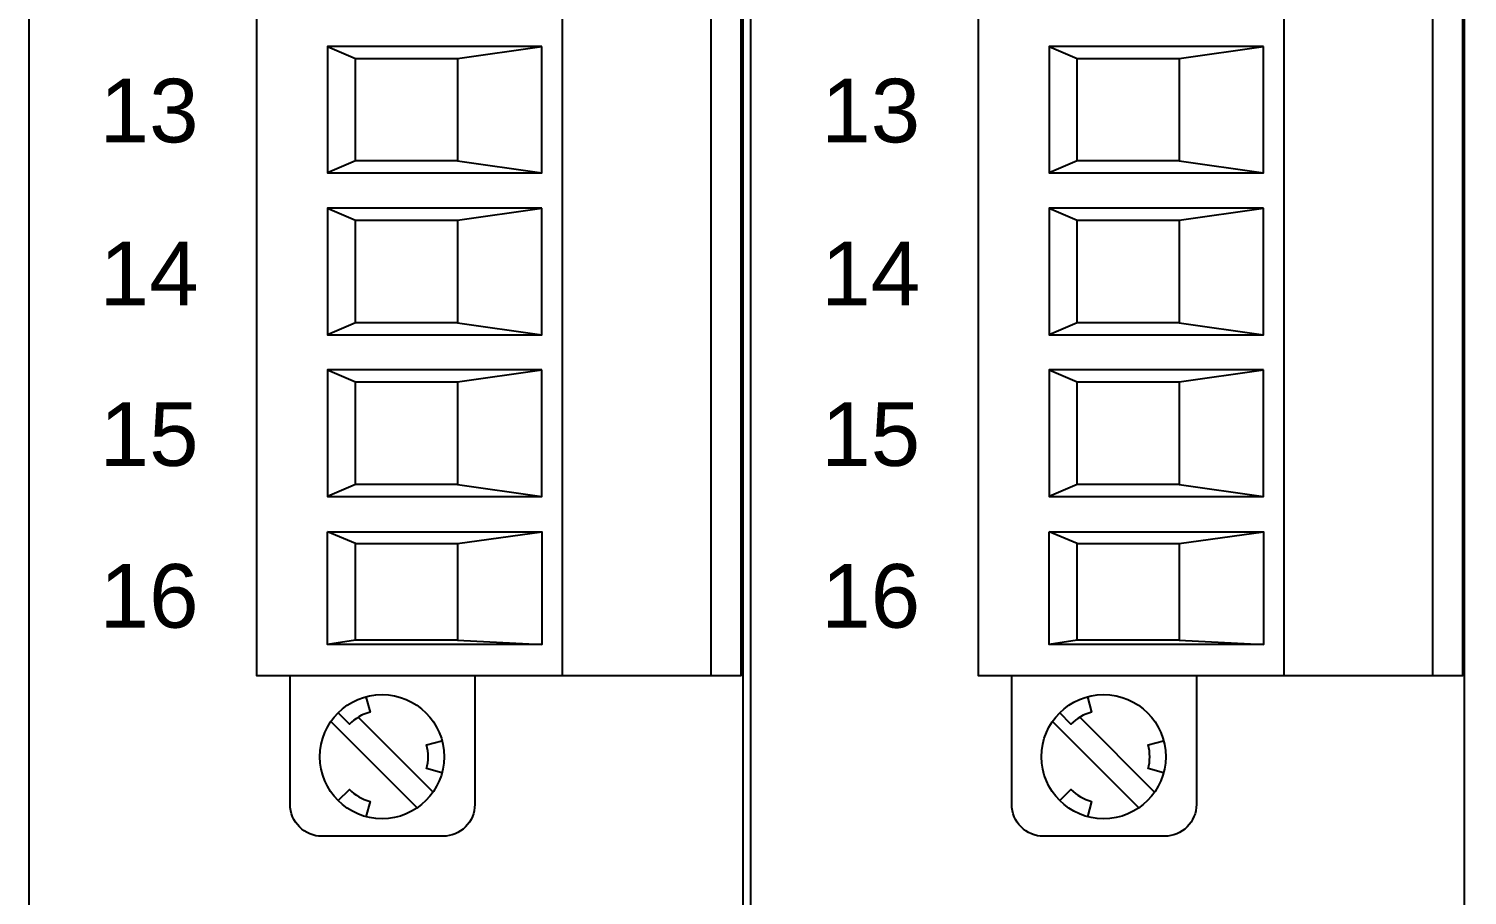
# Model space of a CAD drawing. Extents: x 1 to 47, y 1 to 35.
# Drawn here: x 35.821 to 37.599, y 12.353 to 13.424 of the extents above; entities that cross this region are included whole.
import ezdxf

# ---------------------------------------------------------------- set-up
doc = ezdxf.new("R2010")
doc.units = 0
doc.header["$MEASUREMENT"] = 0
for name, color, linetype in [('9_04__3__63_UNIVERSAL_BINA', 7, 'CONTINUOUS'), ('9_05__4__84_UNIVERSAL_BINA', 7, 'CONTINUOUS'), ('9_07__6__21_UNIVERSAL_BINA', 7, 'CONTINUOUS'), ('9_08__7__21_UNIVERSAL_BINA', 7, 'CONTINUOUS'), ('9_09__8__42_UNIVERSAL_BINA', 7, 'CONTINUOUS'), ('9_10__9__42_UNIVERSAL_BINA', 7, 'CONTINUOUS'), ('9_11__A__63_UNIVERSAL_BINA', 7, 'CONTINUOUS'), ('9_14__D__36_ELECTROMECHANI', 7, 'CONTINUOUS'), ('9_15__E__48_ELECTROMECHANI', 7, 'CONTINUOUS')]:
    doc.layers.add(name, color=color, linetype=linetype)
doc.styles.add('ARIAL', font='arial.ttf')

msp = doc.modelspace()

# ---------------------------------------------------------------- linework, layer by layer
at = {"layer": '9_04__3__63_UNIVERSAL_BINA'}
for points in [[(37.5955, 10.1348), (37.5955, 16.7075, -0.409111), (37.6729, 16.7863), (37.7726, 16.788, 0.409111), (37.881, 16.8982), (37.881, 17.0097, 0.404026), (37.843, 17.049), (37.438, 17.0632), (37.036, 17.0491, 0.404026), (36.998, 17.0098), (36.998, 16.8972, -0.409111), (36.8819, 16.7791), (36.7899, 16.7775, 0.409111), (36.7125, 16.6987), (36.7125, 10.1436, 0.409111)], [(37.2639, 12.6239), (37.2639, 12.4648, -0.414214), (37.2246, 12.4255), (37.075, 12.4255, -0.414214), (37.0356, 12.4648), (37.0356, 12.6239)], [(37.1293, 12.598), (37.1344, 12.579, 0.131652), (37.1088, 12.5642), (37.0949, 12.5782)], [(37.2233, 12.504), (37.2043, 12.5091, 0.131652), (37.2043, 12.5387), (37.2233, 12.5437)], [(37.0949, 12.4696), (37.1088, 12.4835, 0.131652), (37.1344, 12.4687), (37.1293, 12.4497)]]:
    msp.add_lwpolyline(points, format="xyb", dxfattribs=at)
for points in [[(37.5929, 14.2239), (37.5929, 12.6239), (36.9945, 12.6239), (36.9945, 14.2239)], [(37.3468, 13.4021), (37.0817, 13.4021), (37.0817, 13.2456), (37.3468, 13.2456)], [(37.1165, 13.3873), (37.2425, 13.3873), (37.2425, 13.2605), (37.1165, 13.2605)], [(37.3468, 13.2021), (37.0817, 13.2021), (37.0817, 13.0456), (37.3468, 13.0456)], [(37.1165, 13.1873), (37.2425, 13.1873), (37.2425, 13.0605), (37.1165, 13.0605)], [(37.3468, 13.0021), (37.0817, 13.0021), (37.0817, 12.8456), (37.3468, 12.8456)], [(37.1165, 12.9873), (37.2425, 12.9873), (37.2425, 12.8605), (37.1165, 12.8605)], [(37.0817, 12.8021), (37.3468, 12.8021), (37.3468, 12.6625), (37.0817, 12.6625)], [(37.1165, 12.7873), (37.2425, 12.7873), (37.2425, 12.6678), (37.1165, 12.6678)]]:
    msp.add_lwpolyline(points, close=True, dxfattribs=at)
for points in [[(37.3724, 12.6239), (37.3724, 14.2239)], [(37.5556, 14.2239), (37.5556, 12.6239)], [(37.0817, 13.4021), (37.1165, 13.3873)], [(37.2425, 13.3873), (37.3468, 13.4021)], [(37.1165, 13.2605), (37.0817, 13.2456)], [(37.2425, 13.2605), (37.3468, 13.2456)], [(37.0817, 13.2021), (37.1165, 13.1873)], [(37.2425, 13.1873), (37.3468, 13.2021)], [(37.1165, 13.0605), (37.0817, 13.0456)], [(37.2425, 13.0605), (37.3468, 13.0456)], [(37.0817, 13.0021), (37.1165, 12.9873)], [(37.2425, 12.9873), (37.3468, 13.0021)], [(37.1165, 12.8605), (37.0817, 12.8456)], [(37.2425, 12.8605), (37.3468, 12.8456)], [(37.1165, 12.7873), (37.0817, 12.8021)], [(37.2425, 12.7873), (37.3468, 12.8021)], [(37.1165, 12.6678), (37.0817, 12.6625)], [(37.2425, 12.6678), (37.3468, 12.6625)], [(37.1197, 12.5728), (37.2123, 12.4802)], [(37.1928, 12.4607), (37.086, 12.5675)]]:
    msp.add_lwpolyline(points, dxfattribs=at)
msp.add_circle((37.1492, 12.5239), 0.0768, dxfattribs=at)
at = {"layer": '9_05__4__84_UNIVERSAL_BINA'}
for points in [[(36.7035, 10.1348), (36.7035, 16.7075, -0.409111), (36.7809, 16.7863), (36.8806, 16.788, 0.409111), (36.989, 16.8982), (36.989, 17.0097, 0.404026), (36.951, 17.049), (36.546, 17.0632), (36.144, 17.0491, 0.404026), (36.106, 17.0098), (36.106, 16.8972, -0.409111), (35.9899, 16.7791), (35.8979, 16.7775, 0.409111), (35.8205, 16.6987), (35.8205, 10.1436, 0.409111)], [(37.5955, 10.1348), (37.5955, 16.7075, -0.409111), (37.6729, 16.7863), (37.7726, 16.788, 0.409111), (37.881, 16.8982), (37.881, 17.0097, 0.404026), (37.843, 17.049), (37.438, 17.0632), (37.036, 17.0491, 0.404026), (36.998, 17.0098), (36.998, 16.8972, -0.409111), (36.8819, 16.7791), (36.7899, 16.7775, 0.409111), (36.7125, 16.6987), (36.7125, 10.1436, 0.409111)], [(36.3719, 12.6239), (36.3719, 12.4648, -0.414214), (36.3326, 12.4255), (36.183, 12.4255, -0.414214), (36.1436, 12.4648), (36.1436, 12.6239)], [(37.2639, 12.6239), (37.2639, 12.4648, -0.414214), (37.2246, 12.4255), (37.075, 12.4255, -0.414214), (37.0356, 12.4648), (37.0356, 12.6239)], [(36.2373, 12.598), (36.2424, 12.579, 0.131652), (36.2168, 12.5642), (36.2029, 12.5782)], [(37.1293, 12.598), (37.1344, 12.579, 0.131652), (37.1088, 12.5642), (37.0949, 12.5782)], [(36.3313, 12.504), (36.3123, 12.5091, 0.131652), (36.3123, 12.5387), (36.3313, 12.5437)], [(37.2233, 12.504), (37.2043, 12.5091, 0.131652), (37.2043, 12.5387), (37.2233, 12.5437)], [(36.2029, 12.4696), (36.2168, 12.4835, 0.131652), (36.2424, 12.4687), (36.2373, 12.4497)], [(37.0949, 12.4696), (37.1088, 12.4835, 0.131652), (37.1344, 12.4687), (37.1293, 12.4497)]]:
    msp.add_lwpolyline(points, format="xyb", dxfattribs=at)
for points in [[(36.7009, 14.2239), (36.7009, 12.6239), (36.1025, 12.6239), (36.1025, 14.2239)], [(37.5929, 14.2239), (37.5929, 12.6239), (36.9945, 12.6239), (36.9945, 14.2239)], [(36.4548, 13.4021), (36.1897, 13.4021), (36.1897, 13.2456), (36.4548, 13.2456)], [(37.3468, 13.4021), (37.0817, 13.4021), (37.0817, 13.2456), (37.3468, 13.2456)], [(36.2245, 13.3873), (36.3505, 13.3873), (36.3505, 13.2605), (36.2245, 13.2605)], [(37.1165, 13.3873), (37.2425, 13.3873), (37.2425, 13.2605), (37.1165, 13.2605)], [(36.4548, 13.2021), (36.1897, 13.2021), (36.1897, 13.0456), (36.4548, 13.0456)], [(37.3468, 13.2021), (37.0817, 13.2021), (37.0817, 13.0456), (37.3468, 13.0456)], [(36.2245, 13.1873), (36.3505, 13.1873), (36.3505, 13.0605), (36.2245, 13.0605)], [(37.1165, 13.1873), (37.2425, 13.1873), (37.2425, 13.0605), (37.1165, 13.0605)], [(36.4548, 13.0021), (36.1897, 13.0021), (36.1897, 12.8456), (36.4548, 12.8456)], [(37.3468, 13.0021), (37.0817, 13.0021), (37.0817, 12.8456), (37.3468, 12.8456)], [(36.2245, 12.9873), (36.3505, 12.9873), (36.3505, 12.8605), (36.2245, 12.8605)], [(37.1165, 12.9873), (37.2425, 12.9873), (37.2425, 12.8605), (37.1165, 12.8605)], [(36.1897, 12.8021), (36.4548, 12.8021), (36.4548, 12.6625), (36.1897, 12.6625)], [(36.2245, 12.7873), (36.3505, 12.7873), (36.3505, 12.6678), (36.2245, 12.6678)], [(37.0817, 12.8021), (37.3468, 12.8021), (37.3468, 12.6625), (37.0817, 12.6625)], [(37.1165, 12.7873), (37.2425, 12.7873), (37.2425, 12.6678), (37.1165, 12.6678)]]:
    msp.add_lwpolyline(points, close=True, dxfattribs=at)
for points in [[(36.4804, 12.6239), (36.4804, 14.2239)], [(36.6636, 14.2239), (36.6636, 12.6239)], [(37.3724, 12.6239), (37.3724, 14.2239)], [(37.5556, 14.2239), (37.5556, 12.6239)], [(36.1897, 13.4021), (36.2245, 13.3873)], [(36.3505, 13.3873), (36.4548, 13.4021)], [(37.0817, 13.4021), (37.1165, 13.3873)], [(37.2425, 13.3873), (37.3468, 13.4021)], [(36.2245, 13.2605), (36.1897, 13.2456)], [(36.3505, 13.2605), (36.4548, 13.2456)], [(37.1165, 13.2605), (37.0817, 13.2456)], [(37.2425, 13.2605), (37.3468, 13.2456)], [(36.1897, 13.2021), (36.2245, 13.1873)], [(36.3505, 13.1873), (36.4548, 13.2021)], [(37.0817, 13.2021), (37.1165, 13.1873)], [(37.2425, 13.1873), (37.3468, 13.2021)], [(36.2245, 13.0605), (36.1897, 13.0456)], [(36.3505, 13.0605), (36.4548, 13.0456)], [(37.1165, 13.0605), (37.0817, 13.0456)], [(37.2425, 13.0605), (37.3468, 13.0456)], [(36.1897, 13.0021), (36.2245, 12.9873)], [(36.3505, 12.9873), (36.4548, 13.0021)], [(37.0817, 13.0021), (37.1165, 12.9873)], [(37.2425, 12.9873), (37.3468, 13.0021)], [(36.2245, 12.8605), (36.1897, 12.8456)], [(36.3505, 12.8605), (36.4548, 12.8456)], [(37.1165, 12.8605), (37.0817, 12.8456)], [(37.2425, 12.8605), (37.3468, 12.8456)], [(36.2245, 12.7873), (36.1897, 12.8021)], [(36.3505, 12.7873), (36.4548, 12.8021)], [(37.1165, 12.7873), (37.0817, 12.8021)], [(37.2425, 12.7873), (37.3468, 12.8021)], [(36.2245, 12.6678), (36.1897, 12.6625)], [(36.3505, 12.6678), (36.4548, 12.6625)], [(37.1165, 12.6678), (37.0817, 12.6625)], [(37.2425, 12.6678), (37.3468, 12.6625)], [(36.2277, 12.5728), (36.3203, 12.4802)], [(37.1197, 12.5728), (37.2123, 12.4802)], [(36.3008, 12.4607), (36.194, 12.5675)], [(37.1928, 12.4607), (37.086, 12.5675)]]:
    msp.add_lwpolyline(points, dxfattribs=at)
for centre in [(36.2572, 12.5239), (37.1492, 12.5239)]:
    msp.add_circle(centre, 0.0768, dxfattribs=at)
at = {"layer": '9_07__6__21_UNIVERSAL_BINA'}
for points in [[(37.5955, 10.1348), (37.5955, 16.7075, -0.409111), (37.6729, 16.7863), (37.7726, 16.788, 0.409111), (37.881, 16.8982), (37.881, 17.0097, 0.404026), (37.843, 17.049), (37.438, 17.0632), (37.036, 17.0491, 0.404026), (36.998, 17.0098), (36.998, 16.8972, -0.409111), (36.8819, 16.7791), (36.7899, 16.7775, 0.409111), (36.7125, 16.6987), (36.7125, 10.1436, 0.409111)], [(37.2639, 12.6239), (37.2639, 12.4648, -0.414214), (37.2246, 12.4255), (37.075, 12.4255, -0.414214), (37.0356, 12.4648), (37.0356, 12.6239)], [(37.1293, 12.598), (37.1344, 12.579, 0.131652), (37.1088, 12.5642), (37.0949, 12.5782)], [(37.2233, 12.504), (37.2043, 12.5091, 0.131652), (37.2043, 12.5387), (37.2233, 12.5437)], [(37.0949, 12.4696), (37.1088, 12.4835, 0.131652), (37.1344, 12.4687), (37.1293, 12.4497)]]:
    msp.add_lwpolyline(points, format="xyb", dxfattribs=at)
for points in [[(37.5929, 14.2239), (37.5929, 12.6239), (36.9945, 12.6239), (36.9945, 14.2239)], [(37.3468, 13.4021), (37.0817, 13.4021), (37.0817, 13.2456), (37.3468, 13.2456)], [(37.1165, 13.3873), (37.2425, 13.3873), (37.2425, 13.2605), (37.1165, 13.2605)], [(37.3468, 13.2021), (37.0817, 13.2021), (37.0817, 13.0456), (37.3468, 13.0456)], [(37.1165, 13.1873), (37.2425, 13.1873), (37.2425, 13.0605), (37.1165, 13.0605)], [(37.3468, 13.0021), (37.0817, 13.0021), (37.0817, 12.8456), (37.3468, 12.8456)], [(37.1165, 12.9873), (37.2425, 12.9873), (37.2425, 12.8605), (37.1165, 12.8605)], [(37.0817, 12.8021), (37.3468, 12.8021), (37.3468, 12.6625), (37.0817, 12.6625)], [(37.1165, 12.7873), (37.2425, 12.7873), (37.2425, 12.6678), (37.1165, 12.6678)]]:
    msp.add_lwpolyline(points, close=True, dxfattribs=at)
for points in [[(37.3724, 12.6239), (37.3724, 14.2239)], [(37.5556, 14.2239), (37.5556, 12.6239)], [(37.0817, 13.4021), (37.1165, 13.3873)], [(37.2425, 13.3873), (37.3468, 13.4021)], [(37.1165, 13.2605), (37.0817, 13.2456)], [(37.2425, 13.2605), (37.3468, 13.2456)], [(37.0817, 13.2021), (37.1165, 13.1873)], [(37.2425, 13.1873), (37.3468, 13.2021)], [(37.1165, 13.0605), (37.0817, 13.0456)], [(37.2425, 13.0605), (37.3468, 13.0456)], [(37.0817, 13.0021), (37.1165, 12.9873)], [(37.2425, 12.9873), (37.3468, 13.0021)], [(37.1165, 12.8605), (37.0817, 12.8456)], [(37.2425, 12.8605), (37.3468, 12.8456)], [(37.1165, 12.7873), (37.0817, 12.8021)], [(37.2425, 12.7873), (37.3468, 12.8021)], [(37.1165, 12.6678), (37.0817, 12.6625)], [(37.2425, 12.6678), (37.3468, 12.6625)], [(37.1197, 12.5728), (37.2123, 12.4802)], [(37.1928, 12.4607), (37.086, 12.5675)]]:
    msp.add_lwpolyline(points, dxfattribs=at)
msp.add_circle((37.1492, 12.5239), 0.0768, dxfattribs=at)
at = {"layer": '9_08__7__21_UNIVERSAL_BINA'}
for points in [[(36.7035, 10.1348), (36.7035, 16.7075, -0.409111), (36.7809, 16.7863), (36.8806, 16.788, 0.409111), (36.989, 16.8982), (36.989, 17.0097, 0.404026), (36.951, 17.049), (36.546, 17.0632), (36.144, 17.0491, 0.404026), (36.106, 17.0098), (36.106, 16.8972, -0.409111), (35.9899, 16.7791), (35.8979, 16.7775, 0.409111), (35.8205, 16.6987), (35.8205, 10.1436, 0.409111)], [(37.5955, 10.1348), (37.5955, 16.7075, -0.409111), (37.6729, 16.7863), (37.7726, 16.788, 0.409111), (37.881, 16.8982), (37.881, 17.0097, 0.404026), (37.843, 17.049), (37.438, 17.0632), (37.036, 17.0491, 0.404026), (36.998, 17.0098), (36.998, 16.8972, -0.409111), (36.8819, 16.7791), (36.7899, 16.7775, 0.409111), (36.7125, 16.6987), (36.7125, 10.1436, 0.409111)], [(36.3719, 12.6239), (36.3719, 12.4648, -0.414214), (36.3326, 12.4255), (36.183, 12.4255, -0.414214), (36.1436, 12.4648), (36.1436, 12.6239)], [(37.2639, 12.6239), (37.2639, 12.4648, -0.414214), (37.2246, 12.4255), (37.075, 12.4255, -0.414214), (37.0356, 12.4648), (37.0356, 12.6239)], [(36.2373, 12.598), (36.2424, 12.579, 0.131652), (36.2168, 12.5642), (36.2029, 12.5782)], [(37.1293, 12.598), (37.1344, 12.579, 0.131652), (37.1088, 12.5642), (37.0949, 12.5782)], [(36.3313, 12.504), (36.3123, 12.5091, 0.131652), (36.3123, 12.5387), (36.3313, 12.5437)], [(37.2233, 12.504), (37.2043, 12.5091, 0.131652), (37.2043, 12.5387), (37.2233, 12.5437)], [(36.2029, 12.4696), (36.2168, 12.4835, 0.131652), (36.2424, 12.4687), (36.2373, 12.4497)], [(37.0949, 12.4696), (37.1088, 12.4835, 0.131652), (37.1344, 12.4687), (37.1293, 12.4497)]]:
    msp.add_lwpolyline(points, format="xyb", dxfattribs=at)
for points in [[(36.7009, 14.2239), (36.7009, 12.6239), (36.1025, 12.6239), (36.1025, 14.2239)], [(37.5929, 14.2239), (37.5929, 12.6239), (36.9945, 12.6239), (36.9945, 14.2239)], [(36.4548, 13.4021), (36.1897, 13.4021), (36.1897, 13.2456), (36.4548, 13.2456)], [(37.3468, 13.4021), (37.0817, 13.4021), (37.0817, 13.2456), (37.3468, 13.2456)], [(36.2245, 13.3873), (36.3505, 13.3873), (36.3505, 13.2605), (36.2245, 13.2605)], [(37.1165, 13.3873), (37.2425, 13.3873), (37.2425, 13.2605), (37.1165, 13.2605)], [(36.4548, 13.2021), (36.1897, 13.2021), (36.1897, 13.0456), (36.4548, 13.0456)], [(37.3468, 13.2021), (37.0817, 13.2021), (37.0817, 13.0456), (37.3468, 13.0456)], [(36.2245, 13.1873), (36.3505, 13.1873), (36.3505, 13.0605), (36.2245, 13.0605)], [(37.1165, 13.1873), (37.2425, 13.1873), (37.2425, 13.0605), (37.1165, 13.0605)], [(36.4548, 13.0021), (36.1897, 13.0021), (36.1897, 12.8456), (36.4548, 12.8456)], [(37.3468, 13.0021), (37.0817, 13.0021), (37.0817, 12.8456), (37.3468, 12.8456)], [(36.2245, 12.9873), (36.3505, 12.9873), (36.3505, 12.8605), (36.2245, 12.8605)], [(37.1165, 12.9873), (37.2425, 12.9873), (37.2425, 12.8605), (37.1165, 12.8605)], [(36.1897, 12.8021), (36.4548, 12.8021), (36.4548, 12.6625), (36.1897, 12.6625)], [(36.2245, 12.7873), (36.3505, 12.7873), (36.3505, 12.6678), (36.2245, 12.6678)], [(37.0817, 12.8021), (37.3468, 12.8021), (37.3468, 12.6625), (37.0817, 12.6625)], [(37.1165, 12.7873), (37.2425, 12.7873), (37.2425, 12.6678), (37.1165, 12.6678)]]:
    msp.add_lwpolyline(points, close=True, dxfattribs=at)
for points in [[(36.4804, 12.6239), (36.4804, 14.2239)], [(36.6636, 14.2239), (36.6636, 12.6239)], [(37.3724, 12.6239), (37.3724, 14.2239)], [(37.5556, 14.2239), (37.5556, 12.6239)], [(36.1897, 13.4021), (36.2245, 13.3873)], [(36.3505, 13.3873), (36.4548, 13.4021)], [(37.0817, 13.4021), (37.1165, 13.3873)], [(37.2425, 13.3873), (37.3468, 13.4021)], [(36.2245, 13.2605), (36.1897, 13.2456)], [(36.3505, 13.2605), (36.4548, 13.2456)], [(37.1165, 13.2605), (37.0817, 13.2456)], [(37.2425, 13.2605), (37.3468, 13.2456)], [(36.1897, 13.2021), (36.2245, 13.1873)], [(36.3505, 13.1873), (36.4548, 13.2021)], [(37.0817, 13.2021), (37.1165, 13.1873)], [(37.2425, 13.1873), (37.3468, 13.2021)], [(36.2245, 13.0605), (36.1897, 13.0456)], [(36.3505, 13.0605), (36.4548, 13.0456)], [(37.1165, 13.0605), (37.0817, 13.0456)], [(37.2425, 13.0605), (37.3468, 13.0456)], [(36.1897, 13.0021), (36.2245, 12.9873)], [(36.3505, 12.9873), (36.4548, 13.0021)], [(37.0817, 13.0021), (37.1165, 12.9873)], [(37.2425, 12.9873), (37.3468, 13.0021)], [(36.2245, 12.8605), (36.1897, 12.8456)], [(36.3505, 12.8605), (36.4548, 12.8456)], [(37.1165, 12.8605), (37.0817, 12.8456)], [(37.2425, 12.8605), (37.3468, 12.8456)], [(36.2245, 12.7873), (36.1897, 12.8021)], [(36.3505, 12.7873), (36.4548, 12.8021)], [(37.1165, 12.7873), (37.0817, 12.8021)], [(37.2425, 12.7873), (37.3468, 12.8021)], [(36.2245, 12.6678), (36.1897, 12.6625)], [(36.3505, 12.6678), (36.4548, 12.6625)], [(37.1165, 12.6678), (37.0817, 12.6625)], [(37.2425, 12.6678), (37.3468, 12.6625)], [(36.2277, 12.5728), (36.3203, 12.4802)], [(37.1197, 12.5728), (37.2123, 12.4802)], [(36.3008, 12.4607), (36.194, 12.5675)], [(37.1928, 12.4607), (37.086, 12.5675)]]:
    msp.add_lwpolyline(points, dxfattribs=at)
for centre in [(36.2572, 12.5239), (37.1492, 12.5239)]:
    msp.add_circle(centre, 0.0768, dxfattribs=at)
at = {"layer": '9_09__8__42_UNIVERSAL_BINA'}
for points in [[(37.5955, 10.1348), (37.5955, 16.7075, -0.409111), (37.6729, 16.7863), (37.7726, 16.788, 0.409111), (37.881, 16.8982), (37.881, 17.0097, 0.404026), (37.843, 17.049), (37.438, 17.0632), (37.036, 17.0491, 0.404026), (36.998, 17.0098), (36.998, 16.8972, -0.409111), (36.8819, 16.7791), (36.7899, 16.7775, 0.409111), (36.7125, 16.6987), (36.7125, 10.1436, 0.409111)], [(37.2639, 12.6239), (37.2639, 12.4648, -0.414214), (37.2246, 12.4255), (37.075, 12.4255, -0.414214), (37.0356, 12.4648), (37.0356, 12.6239)], [(37.1293, 12.598), (37.1344, 12.579, 0.131652), (37.1088, 12.5642), (37.0949, 12.5782)], [(37.2233, 12.504), (37.2043, 12.5091, 0.131652), (37.2043, 12.5387), (37.2233, 12.5437)], [(37.0949, 12.4696), (37.1088, 12.4835, 0.131652), (37.1344, 12.4687), (37.1293, 12.4497)]]:
    msp.add_lwpolyline(points, format="xyb", dxfattribs=at)
for points in [[(37.5929, 14.2239), (37.5929, 12.6239), (36.9945, 12.6239), (36.9945, 14.2239)], [(37.3468, 13.4021), (37.0817, 13.4021), (37.0817, 13.2456), (37.3468, 13.2456)], [(37.1165, 13.3873), (37.2425, 13.3873), (37.2425, 13.2605), (37.1165, 13.2605)], [(37.3468, 13.2021), (37.0817, 13.2021), (37.0817, 13.0456), (37.3468, 13.0456)], [(37.1165, 13.1873), (37.2425, 13.1873), (37.2425, 13.0605), (37.1165, 13.0605)], [(37.3468, 13.0021), (37.0817, 13.0021), (37.0817, 12.8456), (37.3468, 12.8456)], [(37.1165, 12.9873), (37.2425, 12.9873), (37.2425, 12.8605), (37.1165, 12.8605)], [(37.0817, 12.8021), (37.3468, 12.8021), (37.3468, 12.6625), (37.0817, 12.6625)], [(37.1165, 12.7873), (37.2425, 12.7873), (37.2425, 12.6678), (37.1165, 12.6678)]]:
    msp.add_lwpolyline(points, close=True, dxfattribs=at)
for points in [[(37.3724, 12.6239), (37.3724, 14.2239)], [(37.5556, 14.2239), (37.5556, 12.6239)], [(37.0817, 13.4021), (37.1165, 13.3873)], [(37.2425, 13.3873), (37.3468, 13.4021)], [(37.1165, 13.2605), (37.0817, 13.2456)], [(37.2425, 13.2605), (37.3468, 13.2456)], [(37.0817, 13.2021), (37.1165, 13.1873)], [(37.2425, 13.1873), (37.3468, 13.2021)], [(37.1165, 13.0605), (37.0817, 13.0456)], [(37.2425, 13.0605), (37.3468, 13.0456)], [(37.0817, 13.0021), (37.1165, 12.9873)], [(37.2425, 12.9873), (37.3468, 13.0021)], [(37.1165, 12.8605), (37.0817, 12.8456)], [(37.2425, 12.8605), (37.3468, 12.8456)], [(37.1165, 12.7873), (37.0817, 12.8021)], [(37.2425, 12.7873), (37.3468, 12.8021)], [(37.1165, 12.6678), (37.0817, 12.6625)], [(37.2425, 12.6678), (37.3468, 12.6625)], [(37.1197, 12.5728), (37.2123, 12.4802)], [(37.1928, 12.4607), (37.086, 12.5675)]]:
    msp.add_lwpolyline(points, dxfattribs=at)
msp.add_circle((37.1492, 12.5239), 0.0768, dxfattribs=at)
at = {"layer": '9_10__9__42_UNIVERSAL_BINA'}
for points in [[(36.7035, 10.1348), (36.7035, 16.7075, -0.409111), (36.7809, 16.7863), (36.8806, 16.788, 0.409111), (36.989, 16.8982), (36.989, 17.0097, 0.404026), (36.951, 17.049), (36.546, 17.0632), (36.144, 17.0491, 0.404026), (36.106, 17.0098), (36.106, 16.8972, -0.409111), (35.9899, 16.7791), (35.8979, 16.7775, 0.409111), (35.8205, 16.6987), (35.8205, 10.1436, 0.409111)], [(37.5955, 10.1348), (37.5955, 16.7075, -0.409111), (37.6729, 16.7863), (37.7726, 16.788, 0.409111), (37.881, 16.8982), (37.881, 17.0097, 0.404026), (37.843, 17.049), (37.438, 17.0632), (37.036, 17.0491, 0.404026), (36.998, 17.0098), (36.998, 16.8972, -0.409111), (36.8819, 16.7791), (36.7899, 16.7775, 0.409111), (36.7125, 16.6987), (36.7125, 10.1436, 0.409111)], [(36.3719, 12.6239), (36.3719, 12.4648, -0.414214), (36.3326, 12.4255), (36.183, 12.4255, -0.414214), (36.1436, 12.4648), (36.1436, 12.6239)], [(37.2639, 12.6239), (37.2639, 12.4648, -0.414214), (37.2246, 12.4255), (37.075, 12.4255, -0.414214), (37.0356, 12.4648), (37.0356, 12.6239)], [(36.2373, 12.598), (36.2424, 12.579, 0.131652), (36.2168, 12.5642), (36.2029, 12.5782)], [(37.1293, 12.598), (37.1344, 12.579, 0.131652), (37.1088, 12.5642), (37.0949, 12.5782)], [(36.3313, 12.504), (36.3123, 12.5091, 0.131652), (36.3123, 12.5387), (36.3313, 12.5437)], [(37.2233, 12.504), (37.2043, 12.5091, 0.131652), (37.2043, 12.5387), (37.2233, 12.5437)], [(36.2029, 12.4696), (36.2168, 12.4835, 0.131652), (36.2424, 12.4687), (36.2373, 12.4497)], [(37.0949, 12.4696), (37.1088, 12.4835, 0.131652), (37.1344, 12.4687), (37.1293, 12.4497)]]:
    msp.add_lwpolyline(points, format="xyb", dxfattribs=at)
for points in [[(36.7009, 14.2239), (36.7009, 12.6239), (36.1025, 12.6239), (36.1025, 14.2239)], [(37.5929, 14.2239), (37.5929, 12.6239), (36.9945, 12.6239), (36.9945, 14.2239)], [(36.4548, 13.4021), (36.1897, 13.4021), (36.1897, 13.2456), (36.4548, 13.2456)], [(37.3468, 13.4021), (37.0817, 13.4021), (37.0817, 13.2456), (37.3468, 13.2456)], [(36.2245, 13.3873), (36.3505, 13.3873), (36.3505, 13.2605), (36.2245, 13.2605)], [(37.1165, 13.3873), (37.2425, 13.3873), (37.2425, 13.2605), (37.1165, 13.2605)], [(36.4548, 13.2021), (36.1897, 13.2021), (36.1897, 13.0456), (36.4548, 13.0456)], [(37.3468, 13.2021), (37.0817, 13.2021), (37.0817, 13.0456), (37.3468, 13.0456)], [(36.2245, 13.1873), (36.3505, 13.1873), (36.3505, 13.0605), (36.2245, 13.0605)], [(37.1165, 13.1873), (37.2425, 13.1873), (37.2425, 13.0605), (37.1165, 13.0605)], [(36.4548, 13.0021), (36.1897, 13.0021), (36.1897, 12.8456), (36.4548, 12.8456)], [(37.3468, 13.0021), (37.0817, 13.0021), (37.0817, 12.8456), (37.3468, 12.8456)], [(36.2245, 12.9873), (36.3505, 12.9873), (36.3505, 12.8605), (36.2245, 12.8605)], [(37.1165, 12.9873), (37.2425, 12.9873), (37.2425, 12.8605), (37.1165, 12.8605)], [(36.1897, 12.8021), (36.4548, 12.8021), (36.4548, 12.6625), (36.1897, 12.6625)], [(36.2245, 12.7873), (36.3505, 12.7873), (36.3505, 12.6678), (36.2245, 12.6678)], [(37.0817, 12.8021), (37.3468, 12.8021), (37.3468, 12.6625), (37.0817, 12.6625)], [(37.1165, 12.7873), (37.2425, 12.7873), (37.2425, 12.6678), (37.1165, 12.6678)]]:
    msp.add_lwpolyline(points, close=True, dxfattribs=at)
for points in [[(36.4804, 12.6239), (36.4804, 14.2239)], [(36.6636, 14.2239), (36.6636, 12.6239)], [(37.3724, 12.6239), (37.3724, 14.2239)], [(37.5556, 14.2239), (37.5556, 12.6239)], [(36.1897, 13.4021), (36.2245, 13.3873)], [(36.3505, 13.3873), (36.4548, 13.4021)], [(37.0817, 13.4021), (37.1165, 13.3873)], [(37.2425, 13.3873), (37.3468, 13.4021)], [(36.2245, 13.2605), (36.1897, 13.2456)], [(36.3505, 13.2605), (36.4548, 13.2456)], [(37.1165, 13.2605), (37.0817, 13.2456)], [(37.2425, 13.2605), (37.3468, 13.2456)], [(36.1897, 13.2021), (36.2245, 13.1873)], [(36.3505, 13.1873), (36.4548, 13.2021)], [(37.0817, 13.2021), (37.1165, 13.1873)], [(37.2425, 13.1873), (37.3468, 13.2021)], [(36.2245, 13.0605), (36.1897, 13.0456)], [(36.3505, 13.0605), (36.4548, 13.0456)], [(37.1165, 13.0605), (37.0817, 13.0456)], [(37.2425, 13.0605), (37.3468, 13.0456)], [(36.1897, 13.0021), (36.2245, 12.9873)], [(36.3505, 12.9873), (36.4548, 13.0021)], [(37.0817, 13.0021), (37.1165, 12.9873)], [(37.2425, 12.9873), (37.3468, 13.0021)], [(36.2245, 12.8605), (36.1897, 12.8456)], [(36.3505, 12.8605), (36.4548, 12.8456)], [(37.1165, 12.8605), (37.0817, 12.8456)], [(37.2425, 12.8605), (37.3468, 12.8456)], [(36.2245, 12.7873), (36.1897, 12.8021)], [(36.3505, 12.7873), (36.4548, 12.8021)], [(37.1165, 12.7873), (37.0817, 12.8021)], [(37.2425, 12.7873), (37.3468, 12.8021)], [(36.2245, 12.6678), (36.1897, 12.6625)], [(36.3505, 12.6678), (36.4548, 12.6625)], [(37.1165, 12.6678), (37.0817, 12.6625)], [(37.2425, 12.6678), (37.3468, 12.6625)], [(36.2277, 12.5728), (36.3203, 12.4802)], [(37.1197, 12.5728), (37.2123, 12.4802)], [(36.3008, 12.4607), (36.194, 12.5675)], [(37.1928, 12.4607), (37.086, 12.5675)]]:
    msp.add_lwpolyline(points, dxfattribs=at)
for centre in [(36.2572, 12.5239), (37.1492, 12.5239)]:
    msp.add_circle(centre, 0.0768, dxfattribs=at)
at = {"layer": '9_11__A__63_UNIVERSAL_BINA'}
for points in [[(36.7035, 10.1348), (36.7035, 16.7075, -0.409111), (36.7809, 16.7863), (36.8806, 16.788, 0.409111), (36.989, 16.8982), (36.989, 17.0097, 0.404026), (36.951, 17.049), (36.546, 17.0632), (36.144, 17.0491, 0.404026), (36.106, 17.0098), (36.106, 16.8972, -0.409111), (35.9899, 16.7791), (35.8979, 16.7775, 0.409111), (35.8205, 16.6987), (35.8205, 10.1436, 0.409111)], [(37.5955, 10.1348), (37.5955, 16.7075, -0.409111), (37.6729, 16.7863), (37.7726, 16.788, 0.409111), (37.881, 16.8982), (37.881, 17.0097, 0.404026), (37.843, 17.049), (37.438, 17.0632), (37.036, 17.0491, 0.404026), (36.998, 17.0098), (36.998, 16.8972, -0.409111), (36.8819, 16.7791), (36.7899, 16.7775, 0.409111), (36.7125, 16.6987), (36.7125, 10.1436, 0.409111)], [(36.3719, 12.6239), (36.3719, 12.4648, -0.414214), (36.3326, 12.4255), (36.183, 12.4255, -0.414214), (36.1436, 12.4648), (36.1436, 12.6239)], [(37.2639, 12.6239), (37.2639, 12.4648, -0.414214), (37.2246, 12.4255), (37.075, 12.4255, -0.414214), (37.0356, 12.4648), (37.0356, 12.6239)], [(36.2373, 12.598), (36.2424, 12.579, 0.131652), (36.2168, 12.5642), (36.2029, 12.5782)], [(37.1293, 12.598), (37.1344, 12.579, 0.131652), (37.1088, 12.5642), (37.0949, 12.5782)], [(36.3313, 12.504), (36.3123, 12.5091, 0.131652), (36.3123, 12.5387), (36.3313, 12.5437)], [(37.2233, 12.504), (37.2043, 12.5091, 0.131652), (37.2043, 12.5387), (37.2233, 12.5437)], [(36.2029, 12.4696), (36.2168, 12.4835, 0.131652), (36.2424, 12.4687), (36.2373, 12.4497)], [(37.0949, 12.4696), (37.1088, 12.4835, 0.131652), (37.1344, 12.4687), (37.1293, 12.4497)]]:
    msp.add_lwpolyline(points, format="xyb", dxfattribs=at)
for points in [[(36.7009, 14.2239), (36.7009, 12.6239), (36.1025, 12.6239), (36.1025, 14.2239)], [(37.5929, 14.2239), (37.5929, 12.6239), (36.9945, 12.6239), (36.9945, 14.2239)], [(36.4548, 13.4021), (36.1897, 13.4021), (36.1897, 13.2456), (36.4548, 13.2456)], [(37.3468, 13.4021), (37.0817, 13.4021), (37.0817, 13.2456), (37.3468, 13.2456)], [(36.2245, 13.3873), (36.3505, 13.3873), (36.3505, 13.2605), (36.2245, 13.2605)], [(37.1165, 13.3873), (37.2425, 13.3873), (37.2425, 13.2605), (37.1165, 13.2605)], [(36.4548, 13.2021), (36.1897, 13.2021), (36.1897, 13.0456), (36.4548, 13.0456)], [(37.3468, 13.2021), (37.0817, 13.2021), (37.0817, 13.0456), (37.3468, 13.0456)], [(36.2245, 13.1873), (36.3505, 13.1873), (36.3505, 13.0605), (36.2245, 13.0605)], [(37.1165, 13.1873), (37.2425, 13.1873), (37.2425, 13.0605), (37.1165, 13.0605)], [(36.4548, 13.0021), (36.1897, 13.0021), (36.1897, 12.8456), (36.4548, 12.8456)], [(37.3468, 13.0021), (37.0817, 13.0021), (37.0817, 12.8456), (37.3468, 12.8456)], [(36.2245, 12.9873), (36.3505, 12.9873), (36.3505, 12.8605), (36.2245, 12.8605)], [(37.1165, 12.9873), (37.2425, 12.9873), (37.2425, 12.8605), (37.1165, 12.8605)], [(36.1897, 12.8021), (36.4548, 12.8021), (36.4548, 12.6625), (36.1897, 12.6625)], [(36.2245, 12.7873), (36.3505, 12.7873), (36.3505, 12.6678), (36.2245, 12.6678)], [(37.0817, 12.8021), (37.3468, 12.8021), (37.3468, 12.6625), (37.0817, 12.6625)], [(37.1165, 12.7873), (37.2425, 12.7873), (37.2425, 12.6678), (37.1165, 12.6678)]]:
    msp.add_lwpolyline(points, close=True, dxfattribs=at)
for points in [[(36.4804, 12.6239), (36.4804, 14.2239)], [(36.6636, 14.2239), (36.6636, 12.6239)], [(37.3724, 12.6239), (37.3724, 14.2239)], [(37.5556, 14.2239), (37.5556, 12.6239)], [(36.1897, 13.4021), (36.2245, 13.3873)], [(36.3505, 13.3873), (36.4548, 13.4021)], [(37.0817, 13.4021), (37.1165, 13.3873)], [(37.2425, 13.3873), (37.3468, 13.4021)], [(36.2245, 13.2605), (36.1897, 13.2456)], [(36.3505, 13.2605), (36.4548, 13.2456)], [(37.1165, 13.2605), (37.0817, 13.2456)], [(37.2425, 13.2605), (37.3468, 13.2456)], [(36.1897, 13.2021), (36.2245, 13.1873)], [(36.3505, 13.1873), (36.4548, 13.2021)], [(37.0817, 13.2021), (37.1165, 13.1873)], [(37.2425, 13.1873), (37.3468, 13.2021)], [(36.2245, 13.0605), (36.1897, 13.0456)], [(36.3505, 13.0605), (36.4548, 13.0456)], [(37.1165, 13.0605), (37.0817, 13.0456)], [(37.2425, 13.0605), (37.3468, 13.0456)], [(36.1897, 13.0021), (36.2245, 12.9873)], [(36.3505, 12.9873), (36.4548, 13.0021)], [(37.0817, 13.0021), (37.1165, 12.9873)], [(37.2425, 12.9873), (37.3468, 13.0021)], [(36.2245, 12.8605), (36.1897, 12.8456)], [(36.3505, 12.8605), (36.4548, 12.8456)], [(37.1165, 12.8605), (37.0817, 12.8456)], [(37.2425, 12.8605), (37.3468, 12.8456)], [(36.2245, 12.7873), (36.1897, 12.8021)], [(36.3505, 12.7873), (36.4548, 12.8021)], [(37.1165, 12.7873), (37.0817, 12.8021)], [(37.2425, 12.7873), (37.3468, 12.8021)], [(36.2245, 12.6678), (36.1897, 12.6625)], [(36.3505, 12.6678), (36.4548, 12.6625)], [(37.1165, 12.6678), (37.0817, 12.6625)], [(37.2425, 12.6678), (37.3468, 12.6625)], [(36.2277, 12.5728), (36.3203, 12.4802)], [(37.1197, 12.5728), (37.2123, 12.4802)], [(36.3008, 12.4607), (36.194, 12.5675)], [(37.1928, 12.4607), (37.086, 12.5675)]]:
    msp.add_lwpolyline(points, dxfattribs=at)
for centre in [(36.2572, 12.5239), (37.1492, 12.5239)]:
    msp.add_circle(centre, 0.0768, dxfattribs=at)
at = {"layer": '9_14__D__36_ELECTROMECHANI'}
for points in [[(37.5955, 10.1348), (37.5955, 16.7075, -0.409111), (37.6729, 16.7863), (37.7726, 16.788, 0.409111), (37.881, 16.8982), (37.881, 17.0097, 0.404026), (37.843, 17.049), (37.438, 17.0632), (37.036, 17.0491, 0.404026), (36.998, 17.0098), (36.998, 16.8972, -0.409111), (36.8819, 16.7791), (36.7899, 16.7775, 0.409111), (36.7125, 16.6987), (36.7125, 10.1436, 0.409111)], [(37.2639, 12.6239), (37.2639, 12.4648, -0.414214), (37.2246, 12.4255), (37.075, 12.4255, -0.414214), (37.0356, 12.4648), (37.0356, 12.6239)], [(37.1293, 12.598), (37.1344, 12.579, 0.131652), (37.1088, 12.5642), (37.0949, 12.5782)], [(37.2233, 12.504), (37.2043, 12.5091, 0.131652), (37.2043, 12.5387), (37.2233, 12.5437)], [(37.0949, 12.4696), (37.1088, 12.4835, 0.131652), (37.1344, 12.4687), (37.1293, 12.4497)]]:
    msp.add_lwpolyline(points, format="xyb", dxfattribs=at)
for points in [[(37.5929, 14.2239), (37.5929, 12.6239), (36.9945, 12.6239), (36.9945, 14.2239)], [(37.3468, 13.4021), (37.0817, 13.4021), (37.0817, 13.2456), (37.3468, 13.2456)], [(37.1165, 13.3873), (37.2425, 13.3873), (37.2425, 13.2605), (37.1165, 13.2605)], [(37.3468, 13.2021), (37.0817, 13.2021), (37.0817, 13.0456), (37.3468, 13.0456)], [(37.1165, 13.1873), (37.2425, 13.1873), (37.2425, 13.0605), (37.1165, 13.0605)], [(37.3468, 13.0021), (37.0817, 13.0021), (37.0817, 12.8456), (37.3468, 12.8456)], [(37.1165, 12.9873), (37.2425, 12.9873), (37.2425, 12.8605), (37.1165, 12.8605)], [(37.0817, 12.8021), (37.3468, 12.8021), (37.3468, 12.6625), (37.0817, 12.6625)], [(37.1165, 12.7873), (37.2425, 12.7873), (37.2425, 12.6678), (37.1165, 12.6678)]]:
    msp.add_lwpolyline(points, close=True, dxfattribs=at)
for points in [[(37.3724, 12.6239), (37.3724, 14.2239)], [(37.5556, 14.2239), (37.5556, 12.6239)], [(37.0817, 13.4021), (37.1165, 13.3873)], [(37.2425, 13.3873), (37.3468, 13.4021)], [(37.1165, 13.2605), (37.0817, 13.2456)], [(37.2425, 13.2605), (37.3468, 13.2456)], [(37.0817, 13.2021), (37.1165, 13.1873)], [(37.2425, 13.1873), (37.3468, 13.2021)], [(37.1165, 13.0605), (37.0817, 13.0456)], [(37.2425, 13.0605), (37.3468, 13.0456)], [(37.0817, 13.0021), (37.1165, 12.9873)], [(37.2425, 12.9873), (37.3468, 13.0021)], [(37.1165, 12.8605), (37.0817, 12.8456)], [(37.2425, 12.8605), (37.3468, 12.8456)], [(37.1165, 12.7873), (37.0817, 12.8021)], [(37.2425, 12.7873), (37.3468, 12.8021)], [(37.1165, 12.6678), (37.0817, 12.6625)], [(37.2425, 12.6678), (37.3468, 12.6625)], [(37.1197, 12.5728), (37.2123, 12.4802)], [(37.1928, 12.4607), (37.086, 12.5675)]]:
    msp.add_lwpolyline(points, dxfattribs=at)
msp.add_circle((37.1492, 12.5239), 0.0768, dxfattribs=at)
at = {"layer": '9_15__E__48_ELECTROMECHANI'}
for points in [[(36.7035, 10.1348), (36.7035, 16.7075, -0.409111), (36.7809, 16.7863), (36.8806, 16.788, 0.409111), (36.989, 16.8982), (36.989, 17.0097, 0.404026), (36.951, 17.049), (36.546, 17.0632), (36.144, 17.0491, 0.404026), (36.106, 17.0098), (36.106, 16.8972, -0.409111), (35.9899, 16.7791), (35.8979, 16.7775, 0.409111), (35.8205, 16.6987), (35.8205, 10.1436, 0.409111)], [(37.5955, 10.1348), (37.5955, 16.7075, -0.409111), (37.6729, 16.7863), (37.7726, 16.788, 0.409111), (37.881, 16.8982), (37.881, 17.0097, 0.404026), (37.843, 17.049), (37.438, 17.0632), (37.036, 17.0491, 0.404026), (36.998, 17.0098), (36.998, 16.8972, -0.409111), (36.8819, 16.7791), (36.7899, 16.7775, 0.409111), (36.7125, 16.6987), (36.7125, 10.1436, 0.409111)], [(36.3719, 12.6239), (36.3719, 12.4648, -0.414214), (36.3326, 12.4255), (36.183, 12.4255, -0.414214), (36.1436, 12.4648), (36.1436, 12.6239)], [(37.2639, 12.6239), (37.2639, 12.4648, -0.414214), (37.2246, 12.4255), (37.075, 12.4255, -0.414214), (37.0356, 12.4648), (37.0356, 12.6239)], [(36.2373, 12.598), (36.2424, 12.579, 0.131652), (36.2168, 12.5642), (36.2029, 12.5782)], [(37.1293, 12.598), (37.1344, 12.579, 0.131652), (37.1088, 12.5642), (37.0949, 12.5782)], [(36.3313, 12.504), (36.3123, 12.5091, 0.131652), (36.3123, 12.5387), (36.3313, 12.5437)], [(37.2233, 12.504), (37.2043, 12.5091, 0.131652), (37.2043, 12.5387), (37.2233, 12.5437)], [(36.2029, 12.4696), (36.2168, 12.4835, 0.131652), (36.2424, 12.4687), (36.2373, 12.4497)], [(37.0949, 12.4696), (37.1088, 12.4835, 0.131652), (37.1344, 12.4687), (37.1293, 12.4497)]]:
    msp.add_lwpolyline(points, format="xyb", dxfattribs=at)
for points in [[(36.7009, 14.2239), (36.7009, 12.6239), (36.1025, 12.6239), (36.1025, 14.2239)], [(37.5929, 14.2239), (37.5929, 12.6239), (36.9945, 12.6239), (36.9945, 14.2239)], [(36.4548, 13.4021), (36.1897, 13.4021), (36.1897, 13.2456), (36.4548, 13.2456)], [(37.3468, 13.4021), (37.0817, 13.4021), (37.0817, 13.2456), (37.3468, 13.2456)], [(36.2245, 13.3873), (36.3505, 13.3873), (36.3505, 13.2605), (36.2245, 13.2605)], [(37.1165, 13.3873), (37.2425, 13.3873), (37.2425, 13.2605), (37.1165, 13.2605)], [(36.4548, 13.2021), (36.1897, 13.2021), (36.1897, 13.0456), (36.4548, 13.0456)], [(37.3468, 13.2021), (37.0817, 13.2021), (37.0817, 13.0456), (37.3468, 13.0456)], [(36.2245, 13.1873), (36.3505, 13.1873), (36.3505, 13.0605), (36.2245, 13.0605)], [(37.1165, 13.1873), (37.2425, 13.1873), (37.2425, 13.0605), (37.1165, 13.0605)], [(36.4548, 13.0021), (36.1897, 13.0021), (36.1897, 12.8456), (36.4548, 12.8456)], [(37.3468, 13.0021), (37.0817, 13.0021), (37.0817, 12.8456), (37.3468, 12.8456)], [(36.2245, 12.9873), (36.3505, 12.9873), (36.3505, 12.8605), (36.2245, 12.8605)], [(37.1165, 12.9873), (37.2425, 12.9873), (37.2425, 12.8605), (37.1165, 12.8605)], [(36.1897, 12.8021), (36.4548, 12.8021), (36.4548, 12.6625), (36.1897, 12.6625)], [(36.2245, 12.7873), (36.3505, 12.7873), (36.3505, 12.6678), (36.2245, 12.6678)], [(37.0817, 12.8021), (37.3468, 12.8021), (37.3468, 12.6625), (37.0817, 12.6625)], [(37.1165, 12.7873), (37.2425, 12.7873), (37.2425, 12.6678), (37.1165, 12.6678)]]:
    msp.add_lwpolyline(points, close=True, dxfattribs=at)
for points in [[(36.4804, 12.6239), (36.4804, 14.2239)], [(36.6636, 14.2239), (36.6636, 12.6239)], [(37.3724, 12.6239), (37.3724, 14.2239)], [(37.5556, 14.2239), (37.5556, 12.6239)], [(36.1897, 13.4021), (36.2245, 13.3873)], [(36.3505, 13.3873), (36.4548, 13.4021)], [(37.0817, 13.4021), (37.1165, 13.3873)], [(37.2425, 13.3873), (37.3468, 13.4021)], [(36.2245, 13.2605), (36.1897, 13.2456)], [(36.3505, 13.2605), (36.4548, 13.2456)], [(37.1165, 13.2605), (37.0817, 13.2456)], [(37.2425, 13.2605), (37.3468, 13.2456)], [(36.1897, 13.2021), (36.2245, 13.1873)], [(36.3505, 13.1873), (36.4548, 13.2021)], [(37.0817, 13.2021), (37.1165, 13.1873)], [(37.2425, 13.1873), (37.3468, 13.2021)], [(36.2245, 13.0605), (36.1897, 13.0456)], [(36.3505, 13.0605), (36.4548, 13.0456)], [(37.1165, 13.0605), (37.0817, 13.0456)], [(37.2425, 13.0605), (37.3468, 13.0456)], [(36.1897, 13.0021), (36.2245, 12.9873)], [(36.3505, 12.9873), (36.4548, 13.0021)], [(37.0817, 13.0021), (37.1165, 12.9873)], [(37.2425, 12.9873), (37.3468, 13.0021)], [(36.2245, 12.8605), (36.1897, 12.8456)], [(36.3505, 12.8605), (36.4548, 12.8456)], [(37.1165, 12.8605), (37.0817, 12.8456)], [(37.2425, 12.8605), (37.3468, 12.8456)], [(36.2245, 12.7873), (36.1897, 12.8021)], [(36.3505, 12.7873), (36.4548, 12.8021)], [(37.1165, 12.7873), (37.0817, 12.8021)], [(37.2425, 12.7873), (37.3468, 12.8021)], [(36.2245, 12.6678), (36.1897, 12.6625)], [(36.3505, 12.6678), (36.4548, 12.6625)], [(37.1165, 12.6678), (37.0817, 12.6625)], [(37.2425, 12.6678), (37.3468, 12.6625)], [(36.2277, 12.5728), (36.3203, 12.4802)], [(37.1197, 12.5728), (37.2123, 12.4802)], [(36.3008, 12.4607), (36.194, 12.5675)], [(37.1928, 12.4607), (37.086, 12.5675)]]:
    msp.add_lwpolyline(points, dxfattribs=at)
for centre in [(36.2572, 12.5239), (37.1492, 12.5239)]:
    msp.add_circle(centre, 0.0768, dxfattribs=at)

# ---------------------------------------------------------------- texts
at = {"layer": '9_04__3__63_UNIVERSAL_BINA', "style": 'ARIAL'}
for s, p in [('13', (36.8002, 13.2834)), ('14', (36.8002, 13.0821)), ('15', (36.8002, 12.8834)), ('16', (36.8002, 12.6834))]:
    msp.add_text(s, height=0.07867, dxfattribs=at).set_placement(p)
at = {"layer": '9_05__4__84_UNIVERSAL_BINA', "style": 'ARIAL'}
for s, p in [('13', (35.9082, 13.2834)), ('13', (36.8002, 13.2834)), ('14', (35.9082, 13.0821)), ('14', (36.8002, 13.0821)), ('15', (35.9082, 12.8834)), ('15', (36.8002, 12.8834)), ('16', (35.9082, 12.6834)), ('16', (36.8002, 12.6834))]:
    msp.add_text(s, height=0.07867, dxfattribs=at).set_placement(p)
at = {"layer": '9_07__6__21_UNIVERSAL_BINA', "style": 'ARIAL'}
for s, p in [('13', (36.8002, 13.2834)), ('14', (36.8002, 13.0821)), ('15', (36.8002, 12.8834)), ('16', (36.8002, 12.6834))]:
    msp.add_text(s, height=0.07867, dxfattribs=at).set_placement(p)
at = {"layer": '9_08__7__21_UNIVERSAL_BINA', "style": 'ARIAL'}
for s, p in [('13', (35.9082, 13.2834)), ('13', (36.8002, 13.2834)), ('14', (35.9082, 13.0821)), ('14', (36.8002, 13.0821)), ('15', (35.9082, 12.8834)), ('15', (36.8002, 12.8834)), ('16', (35.9082, 12.6834)), ('16', (36.8002, 12.6834))]:
    msp.add_text(s, height=0.07867, dxfattribs=at).set_placement(p)
at = {"layer": '9_09__8__42_UNIVERSAL_BINA', "style": 'ARIAL'}
for s, p in [('13', (36.8002, 13.2834)), ('14', (36.8002, 13.0821)), ('15', (36.8002, 12.8834)), ('16', (36.8002, 12.6834))]:
    msp.add_text(s, height=0.07867, dxfattribs=at).set_placement(p)
at = {"layer": '9_10__9__42_UNIVERSAL_BINA', "style": 'ARIAL'}
for s, p in [('13', (35.9082, 13.2834)), ('13', (36.8002, 13.2834)), ('14', (35.9082, 13.0821)), ('14', (36.8002, 13.0821)), ('15', (35.9082, 12.8834)), ('15', (36.8002, 12.8834)), ('16', (35.9082, 12.6834)), ('16', (36.8002, 12.6834))]:
    msp.add_text(s, height=0.07867, dxfattribs=at).set_placement(p)
at = {"layer": '9_11__A__63_UNIVERSAL_BINA', "style": 'ARIAL'}
for s, p in [('13', (35.9082, 13.2834)), ('13', (36.8002, 13.2834)), ('14', (35.9082, 13.0821)), ('14', (36.8002, 13.0821)), ('15', (35.9082, 12.8834)), ('15', (36.8002, 12.8834)), ('16', (35.9082, 12.6834)), ('16', (36.8002, 12.6834))]:
    msp.add_text(s, height=0.07867, dxfattribs=at).set_placement(p)
at = {"layer": '9_14__D__36_ELECTROMECHANI', "style": 'ARIAL'}
for s, p in [('13', (36.8002, 13.2834)), ('14', (36.8002, 13.0821)), ('15', (36.8002, 12.8834)), ('16', (36.8002, 12.6834))]:
    msp.add_text(s, height=0.07867, dxfattribs=at).set_placement(p)
at = {"layer": '9_15__E__48_ELECTROMECHANI', "style": 'ARIAL'}
for s, p in [('13', (35.9082, 13.2834)), ('13', (36.8002, 13.2834)), ('14', (35.9082, 13.0821)), ('14', (36.8002, 13.0821)), ('15', (35.9082, 12.8834)), ('15', (36.8002, 12.8834)), ('16', (35.9082, 12.6834)), ('16', (36.8002, 12.6834))]:
    msp.add_text(s, height=0.07867, dxfattribs=at).set_placement(p)

doc.saveas('drawing.dxf')
